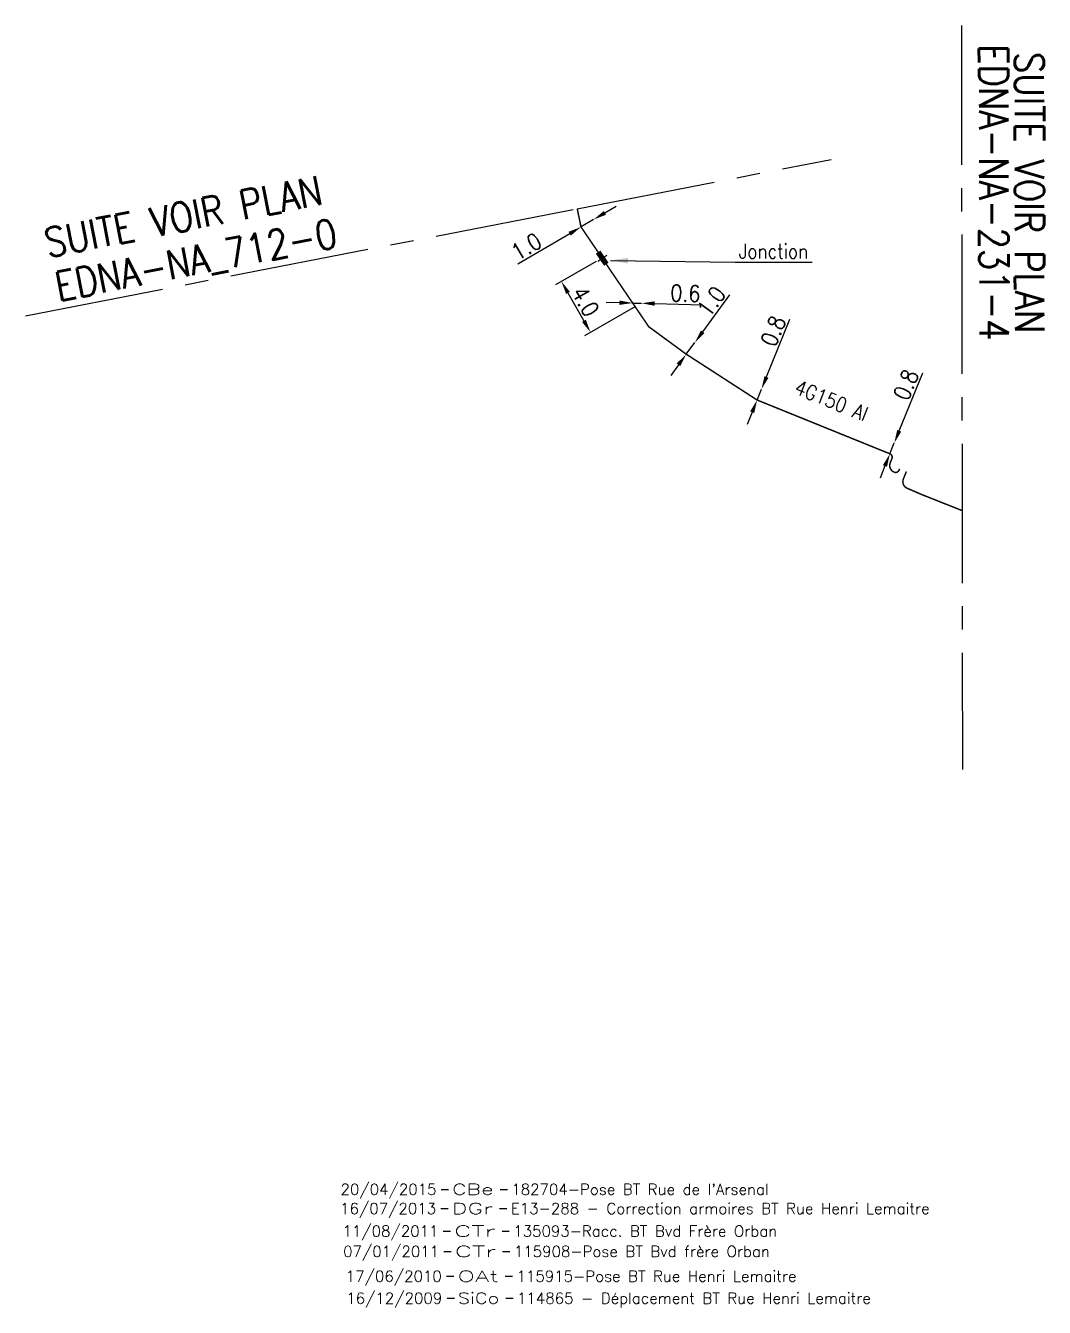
# Model space of a CAD drawing. Header units: millimetres. Extents: x 184011 to 185000, y 128010 to 128993.
# Drawn here: x 184918.8 to 184988.4, y 128010.5 to 128098.1 of the extents above; entities that cross this region are included whole.
import ezdxf
from ezdxf.enums import TextEntityAlignment as Align

# ---------------------------------------------------------------- set-up
doc = ezdxf.new("R2010")
doc.units = ezdxf.units.MM
doc.header["$PDMODE"] = 34
doc.linetypes.add('B_ST_Al', pattern=[2000, 1000, 1000])
doc.linetypes.add('CENTER2', pattern=[28.575000000000003, 19.05, -3.175, 3.175, -3.175])
doc.layers.get('0').update_dxf_attribs({"linetype": 'CONTINUOUS'})
doc.layers.get('DEFPOINTS').update_dxf_attribs({"linetype": 'CONTINUOUS'})
for name, color, linetype in [('B_100', 3, 'CONTINUOUS'), ('B_300', 7, 'CONTINUOUS'), ('B_930', 7, 'CONTINUOUS')]:
    doc.layers.add(name, color=color, linetype=linetype)
doc.layers.add('B_910', color=7, linetype='CONTINUOUS', plot=False)
doc.styles.get("Standard").update_dxf_attribs({"font": 'romans.shx', "width": 0.85})
doc.dimstyles.get("Standard").update_dxf_attribs({"dimtxt": 1.5, "dimasz": 1.2, "dimexe": 0.625, "dimexo": 0.625, "dimgap": 0.25, "dimtad": 1, "dimdec": 1, "dimzin": 0, "dimdsep": 46, "dimtxsty": 'Standard', "dimcen": -0.5, "dimadec": 0, "dimazin": 0, "dimtfac": 1, "dimtdec": 1, "dimtmove": 0, "dimatfit": 3, "dimfxl": 0, "dimtolj": 1, "dimtzin": 0, "dimarcsym": 0})

# ---------------------------------------------------------------- blocks, each defined once
blk = doc.blocks.new('*D37')
at = {"layer": 'B_100', "color": 0, "linetype": 'Continuous', "lineweight": -2, "transparency": 16777216}
for p, q in [((184958.3768886952, 128085.3068523945), (184959.1517140534, 128085.7647231887)), ((184957.602063337, 128084.8489816002), (184956.7411462723, 128084.3402362733)), ((184955.966320914, 128083.882365479), (184952.4231091197, 128081.788560493))]:
    blk.add_line(p, q, dxfattribs=at)
at = {"layer": 'B_100', "color": 0, "linetype": 'Continuous', "transparency": 16777216}
for points in [[(184958.3005768962, 128085.4359899542), (184958.4532004943, 128085.1777148347), (184957.602063337, 128084.8489816002)], [(184955.890009115, 128084.0115030388), (184956.0426327131, 128083.7532279193), (184956.7411462723, 128084.3402362733)]]:
    blk.add_solid(points, dxfattribs=at)
at = {"layer": 'DEFPOINTS', "color": 0, "linetype": 'Continuous', "transparency": 16777216}
for p in [(184957.602063337, 128084.8489816002), (184957.602063337, 128084.8489816002), (184956.7411462723, 128084.3402362732)]:
    blk.add_point(p, dxfattribs=at)
at = {"layer": 'B_100', "color": 0, "linetype": 'Continuous', "transparency": 16777216, "insert": (184953.0066227806, 128083.0045427183), "char_height": 1.125, "attachment_point": 5, "rotation": 30.580292684964807}
blk.add_mtext('\\A1;1.0', dxfattribs=at)
blk = doc.blocks.new('*D38')
at = {"layer": 'B_100', "color": 0, "linetype": 'Continuous', "lineweight": -2, "transparency": 16777216}
for p, q in [((184965.0548452802, 128077.1763078587), (184966.911729696, 128079.7108531511)), ((184963.9319552442, 128075.6436246014), (184964.52295, 128076.4503)), ((184963.400059964, 128074.9176167428), (184962.8681646838, 128074.1916088841))]:
    blk.add_line(p, q, dxfattribs=at)
at = {"layer": 'B_100', "color": 0, "linetype": 'Continuous', "transparency": 16777216}
for points in [[(184964.9338439704, 128077.264957072), (184965.17584659, 128077.0876586453), (184964.52295, 128076.4503)], [(184963.2790586542, 128075.0062659562), (184963.5210612738, 128074.8289675294), (184963.9319552442, 128075.6436246014)]]:
    blk.add_solid(points, dxfattribs=at)
at = {"layer": 'DEFPOINTS', "color": 0, "linetype": 'Continuous', "transparency": 16777216}
for p in [(184963.9319552442, 128075.6436246014), (184964.52295, 128076.4503), (184964.52295, 128076.4503)]:
    blk.add_point(p, dxfattribs=at)
at = {"layer": 'B_100', "color": 0, "linetype": 'Continuous', "transparency": 16777216, "insert": (184965.6442285793, 128079.2498305011), "char_height": 1.125, "attachment_point": 5, "rotation": 53.772369091552925}
blk.add_mtext('\\A1;1.0', dxfattribs=at)
blk = doc.blocks.new('*D39')
at = {"layer": 'B_100', "color": 0, "linetype": 'Continuous', "lineweight": -2, "transparency": 16777216}
for p, q in [((184978.4821265104, 128070.4117540867), (184980.0875394581, 128074.3738588642)), ((184977.8437166832, 128068.8361802571), (184978.1441448372, 128069.5776267652)), ((184977.50573501, 128068.0020529356), (184977.1677533368, 128067.167925614))]:
    blk.add_line(p, q, dxfattribs=at)
at = {"layer": 'B_100', "color": 0, "linetype": 'Continuous', "transparency": 16777216}
for points in [[(184978.3431052901, 128070.4680843656), (184978.6211477306, 128070.3554238079), (184978.1441448372, 128069.5776267652)], [(184977.3667137898, 128068.0583832144), (184977.6447562303, 128067.9457226567), (184977.8437166832, 128068.8361802571)]]:
    blk.add_solid(points, dxfattribs=at)
at = {"layer": 'DEFPOINTS', "color": 0, "linetype": 'Continuous', "transparency": 16777216}
for p in [(184978.1441448372, 128069.5776267651), (184978.1441448372, 128069.5776267652), (184977.8437166833, 128068.8361802571)]:
    blk.add_point(p, dxfattribs=at)
at = {"layer": 'B_100', "color": 0, "linetype": 'Continuous', "transparency": 16777216, "insert": (184978.9458147172, 128073.5532705836), "char_height": 1.125, "attachment_point": 5, "rotation": 67.94260514495826}
blk.add_mtext('\\A1;0.8', dxfattribs=at)
blk = doc.blocks.new('*D40')
at = {"layer": 'B_100', "color": 0, "linetype": 'Continuous', "lineweight": -2, "transparency": 16777216}
for p, q in [((184969.4099816731, 128074.0877273216), (184971.0153946205, 128078.0498320992)), ((184968.7715718461, 128072.512153492), (184969.072, 128073.2536000001)), ((184968.433590173, 128071.6780261704), (184968.0956084998, 128070.8438988488))]:
    blk.add_line(p, q, dxfattribs=at)
at = {"layer": 'B_100', "color": 0, "linetype": 'Continuous', "transparency": 16777216}
for points in [[(184969.2709604528, 128074.1440576005), (184969.5490028934, 128074.0313970428), (184969.072, 128073.2536000001)], [(184968.2945689527, 128071.7343564492), (184968.5726113932, 128071.6216958915), (184968.7715718461, 128072.512153492)]]:
    blk.add_solid(points, dxfattribs=at)
at = {"layer": 'DEFPOINTS', "color": 0, "linetype": 'Continuous', "transparency": 16777216}
for p in [(184969.072, 128073.2536), (184969.072, 128073.2536000001), (184968.7715718461, 128072.5121534919)]:
    blk.add_point(p, dxfattribs=at)
at = {"layer": 'B_100', "color": 0, "linetype": 'Continuous', "transparency": 16777216, "insert": (184969.8736698797, 128077.2292438185), "char_height": 1.125, "attachment_point": 5, "rotation": 67.94260514960472}
blk.add_mtext('\\A1;0.8', dxfattribs=at)
blk = doc.blocks.new('GIS_MODF')
at = {"color": 0, "linetype": 'Continuous', "flags": 128}
for points in [[(-2.256837881673764, -0.01170036000250185), (-1.756837881673764, -0.01170036000250185)], [(1.758370293666797, -0.01170036000250185), (2.258370293666797, -0.01170036000250185)]]:
    blk.add_lwpolyline(points, dxfattribs=at)
at = {"color": 0, "linetype": 'Continuous'}
blk.add_attdef('DATE', text='', height=0.75, dxfattribs=at).set_placement((-2.582592317552244, -0.3867003600025019), align=Align.RIGHT)
at = {"color": 0, "linetype": 'Continuous', "width": 3.590909090909093}
blk.add_attdef('USER', text='', height=0.75, dxfattribs=at).set_placement((-1.515785098410493, -0.3867003600025018), (1.30564347301808, -0.3867003600025018), align=Align.FIT)
at = {"color": 0, "linetype": 'Continuous'}
blk.add_attdef('DESC', (2.527818706802048, -0.3867003600025019), '', height=0.75, dxfattribs=at)
blk = doc.blocks.new('*D261')
at = {"layer": 'B_100', "color": 0, "linetype": 'Continuous', "lineweight": -2, "transparency": 16777216}
for p, q in [((184959.3683658361, 128079.1654803531), (184958.4686453377, 128079.187908565)), ((184960.2680863346, 128079.1430521412), (184960.8679000002, 128079.1281)), ((184961.7676204986, 128079.1056717882), (184965.0451737429, 128079.0239690164))]:
    blk.add_line(p, q, dxfattribs=at)
at = {"layer": 'B_100', "color": 0, "linetype": 'Continuous', "transparency": 16777216}
for points in [[(184959.3721038715, 128079.3154337695), (184959.3646278008, 128079.0155269367), (184960.2680863346, 128079.1430521412)], [(184961.771358534, 128079.2556252046), (184961.7638824633, 128078.9557183718), (184960.8679000002, 128079.1281)]]:
    blk.add_solid(points, dxfattribs=at)
at = {"layer": 'DEFPOINTS', "color": 0, "linetype": 'Continuous', "transparency": 16777216}
for p in [(184960.2680863346, 128079.1430521412), (184960.8679000002, 128079.1281), (184960.8679000002, 128079.1281)]:
    blk.add_point(p, dxfattribs=at)
at = {"layer": 'B_100', "color": 0, "linetype": 'Continuous', "transparency": 16777216, "insert": (184963.8749475466, 128079.8033733784), "char_height": 1.125, "attachment_point": 5, "rotation": 358.5720278618302}
blk.add_mtext('\\A1;0.6', dxfattribs=at)
blk = doc.blocks.new('*D262')
at = {"layer": 'B_100', "color": 0, "linetype": 'Continuous', "lineweight": -2, "transparency": 16777216}
for p, q in [((184957.7829038627, 128081.9728728604), (184954.9979043242, 128080.3830211146)), ((184955.8511839861, 128079.8338031422), (184956.9418742114, 128077.9232024952)), ((184960.4608117942, 128078.8957086168), (184956.9809774612, 128076.9092017564))]:
    blk.add_line(p, q, dxfattribs=at)
at = {"layer": 'B_100', "color": 0, "linetype": 'Continuous', "transparency": 16777216}
for points in [[(184955.981452212, 128079.9081683848), (184955.7209157601, 128079.7594378996), (184955.4049925303, 128080.6154124978)], [(184957.0721424373, 128077.9975677378), (184956.8116059855, 128077.8488372526), (184957.3880656672, 128077.1415931396)]]:
    blk.add_solid(points, dxfattribs=at)
at = {"layer": 'DEFPOINTS', "color": 0, "linetype": 'Continuous', "transparency": 16777216}
for p in [(184958.1899920687, 128082.2052642436), (184960.8679000002, 128079.1281), (184957.3880656672, 128077.1415931396)]:
    blk.add_point(p, dxfattribs=at)
at = {"layer": 'B_100', "color": 0, "linetype": 'Continuous', "transparency": 16777216, "insert": (184957.0478702284, 128079.2503290319), "char_height": 1.125, "attachment_point": 5, "rotation": 299.7204246369247}
blk.add_mtext('\\A1;4.0', dxfattribs=at)
blk = doc.blocks.new('B_300_04')
at = {"color": 0, "linetype": 'Continuous'}
blk.add_line((0, 0.375), (0, -0.375), dxfattribs=at)
blk.add_solid([(-0.5, 0.1875), (-0.5, -0.1875), (0.5, 0.1875), (0.5, -0.1875)], dxfattribs=at)
at = {"color": 0, "linetype": 'Continuous', "width": 0.75, "flags": 3}
for tag, p in [('DEF_LEG', (0, -4.25)), ('DEF_COUP', (0, -6.75)), ('DEF_TYPE', (0, -9.25))]:
    blk.add_attdef(tag, text='', height=1.2, dxfattribs=at).set_placement(p, align=Align.MIDDLE)

msp = doc.modelspace()

# ---------------------------------------------------------------- linework, layer by layer
at = {"layer": 'B_100', "linetype": 'B_ST_Al', "const_width": 0.1}
msp.add_lwpolyline([(184978.5072878073, 128067.8120248533), (184978.468021087, 128067.7151162658, -0.4142135623926878), (184978.1424350828, 128067.5772984373), (184978.1426156273, 128067.5772252818, -0.4142135623593829), (184977.8669799703, 128068.2283972903), (184977.9813477814, 128068.5106521601, 0.417357005029697), (184977.8410406581, 128068.8372313098), (184977.8437166832, 128068.8361802571), (184968.7715718461, 128072.512153492), (184963.931955244, 128075.6436246013), (184961.3682692698, 128077.5218583608), (184960.2680863346, 128079.1430521413), (184958.1899920687, 128082.2052642436), (184956.7411462723, 128084.3402362732), (184956.4827698694, 128085.5901659091)], format="xyb", dxfattribs=at)
at = {"layer": 'B_100', "linetype": 'B_ST_Al', "const_width": 0.1, "flags": 128}
msp.add_lwpolyline([(184978.9706916401, 128067.6242566776), (184978.7669810208, 128067.1215075755, 0.4081362664751317), (184979.0330220942, 128066.4743398555), (184980.0429959639, 128066.040444715), (184982.7776213954, 128064.9553293481), (184982.7776213954, 128064.9553293481)], format="xyb", dxfattribs=at)
at = {"layer": 'B_930', "linetype": 'CENTER2', "ltscale": 0.5, "flags": 128}
msp.add_lwpolyline([(184982.7273898384, 128098.1031116225), (184982.7776213955, 128064.9553293481), (184982.8044463394, 128047.2535607299)], dxfattribs=at)
at = {"layer": 'B_930', "linetype": 'CENTER2', "ltscale": 0.5}
msp.add_lwpolyline([(184918.7976921893, 128078.2758565463), (184956.4827698694, 128085.5901659091), (184973.8358654695, 128088.9582340526)], dxfattribs=at)

# ---------------------------------------------------------------- block references
at = {"layer": 'B_300', "rotation": 124.1618035744442}
msp.add_blockref('B_300_04', (184958.1899920688, 128082.2052642436), dxfattribs=at)
at = {"layer": 'B_910'}
ref = msp.add_blockref('GIS_MODF', (184949.4499427784, 128018.5677739515), dxfattribs=at)
ref.add_attrib('DATE', '20/04/2015', dxfattribs={"layer": '0', "color": 0, "linetype": 'Continuous', "height": 0.75}).set_placement((184946.8673504608, 128018.1810735915), align=Align.RIGHT)
ref.add_attrib('USER', 'CBe', dxfattribs={"layer": '0', "color": 0, "linetype": 'Continuous', "height": 0.75, "width": 1.385964912276617}).set_placement((184947.93415768, 128018.1810735915), (184950.7555862514, 128018.1810735915), align=Align.FIT)
ref.add_attrib('DESC', "182704-Pose BT Rue de l'Arsenal", (184951.9777614852, 128018.1810735915), dxfattribs={"layer": '0', "color": 0, "linetype": 'Continuous', "height": 0.75})
ref = msp.add_blockref('GIS_MODF', (184949.4216695924, 128017.2577786025), dxfattribs=at)
ref.add_attrib('DATE', '16/07/2013', dxfattribs={"layer": '0', "color": 0, "linetype": 'Continuous', "height": 0.75}).set_placement((184946.8390772748, 128016.8710782425), align=Align.RIGHT)
ref.add_attrib('USER', 'DGr', dxfattribs={"layer": '0', "color": 0, "linetype": 'Continuous', "height": 0.75, "width": 1.462962962958651}).set_placement((184947.905884494, 128016.8710782425), (184950.7273130654, 128016.8710782425), align=Align.FIT)
ref.add_attrib('DESC', 'E13-288 - Correction armoires BT Rue Henri Lemaitre', (184951.9494882991, 128016.8710782425), dxfattribs={"layer": '0', "color": 0, "linetype": 'Continuous', "height": 0.75})
ref = msp.add_blockref('GIS_MODF', (184949.5844686853, 128015.7116801448), dxfattribs=at)
ref.add_attrib('DATE', '11/08/2011', dxfattribs={"layer": '0', "color": 0, "linetype": 'Continuous', "height": 0.75}).set_placement((184947.0018763678, 128015.3249797848), align=Align.RIGHT)
ref.add_attrib('USER', 'CTr', dxfattribs={"layer": '0', "color": 0, "linetype": 'Continuous', "height": 0.75, "width": 1.612244897954432}).set_placement((184948.0686835869, 128015.3249797848), (184950.8901121583, 128015.3249797848), align=Align.FIT)
ref.add_attrib('DESC', '135093-Racc. BT Bvd Frère Orban', (184952.1122873921, 128015.3249797848), dxfattribs={"layer": '0', "color": 0, "linetype": 'Continuous', "height": 0.75})
ref = msp.add_blockref('GIS_MODF', (184949.6276643072, 128014.3222010406), dxfattribs=at)
ref.add_attrib('DATE', '07/01/2011', dxfattribs={"layer": '0', "color": 0, "linetype": 'Continuous', "height": 0.75}).set_placement((184947.0450719897, 128013.9355006806), align=Align.RIGHT)
ref.add_attrib('USER', 'CTr', dxfattribs={"layer": '0', "color": 0, "linetype": 'Continuous', "height": 0.75, "width": 1.612244897954432}).set_placement((184948.1118792088, 128013.9355006806), (184950.9333077802, 128013.9355006806), align=Align.FIT)
ref.add_attrib('DESC', '115908-Pose BT Bvd frère Orban', (184952.155483014, 128013.9355006806), dxfattribs={"layer": '0', "color": 0, "linetype": 'Continuous', "height": 0.75})
ref = msp.add_blockref('GIS_MODF', (184949.811706928, 128012.6308306201), dxfattribs=at)
ref.add_attrib('DATE', '17/06/2010', dxfattribs={"layer": '0', "color": 0, "linetype": 'Continuous', "height": 0.75}).set_placement((184947.2291146104, 128012.2441302601), align=Align.RIGHT)
ref.add_attrib('USER', 'OAt', dxfattribs={"layer": '0', "color": 0, "linetype": 'Continuous', "height": 0.75, "width": 1.579999999995343}).set_placement((184948.2959218296, 128012.2441302601), (184951.117350401, 128012.2441302601), align=Align.FIT)
ref.add_attrib('DESC', '115915-Pose BT Rue Henri Lemaitre', (184952.3395256348, 128012.2441302601), dxfattribs={"layer": '0', "color": 0, "linetype": 'Continuous', "height": 0.75})
ref = msp.add_blockref('GIS_MODF', (184949.8437542353, 128011.1266282407), dxfattribs=at)
ref.add_attrib('DATE', '16/12/2009', dxfattribs={"layer": '0', "color": 0, "linetype": 'Continuous', "height": 0.75}).set_placement((184947.2611619178, 128010.7399278807), align=Align.RIGHT)
ref.add_attrib('USER', 'SiCo', dxfattribs={"layer": '0', "color": 0, "linetype": 'Continuous', "height": 0.75, "width": 1.215384615381033}).set_placement((184948.3279691369, 128010.7399278807), (184951.1493977084, 128010.7399278807), align=Align.FIT)
ref.add_attrib('DESC', '114865 - Déplacement BT Rue Henri Lemaitre', (184952.3715729421, 128010.7399278807), dxfattribs={"layer": '0', "color": 0, "linetype": 'Continuous', "height": 0.75})

# ---------------------------------------------------------------- texts
at = {"layer": 'B_100', "linetype": 'B_ST_Al', "width": 0.85}
msp.add_text('4G150 Al', height=1, rotation=337.9425334941367, dxfattribs=at).set_placement((184973.8494635675, 128072.4702530644), align=Align.MIDDLE)
at = {"layer": 'B_300', "linetype": 'Continuous', "insert": (184967.5244825276, 128082.6787017645), "char_height": 1, "attachment_point": 4}
msp.add_mtext('Jonction ', dxfattribs=at)
at = {"layer": 'B_930', "width": 0.85}
for s, rotation, p in [('EDNA-NA-231-4', 270.0868249343886, (184983.94574577, 128086.6986384932)), ('SUITE VOIR PLAN', 270.0868249343886, (184986.382086176, 128086.6852987288)), ('SUITE VOIR PLAN', 10.9839897476897, (184929.761161175, 128084.0730462123)), ('EDNA-NA_712-0', 10.9839897476897, (184930.6234479709, 128081.1109877364))]:
    msp.add_text(s, height=2, rotation=rotation, dxfattribs=at).set_placement(p, align=Align.CENTER)

# ---------------------------------------------------------------- dimensions: what is measured, and where the dimension line sits
at = {"layer": 'B_100', "linetype": 'Continuous'}
for base, p1, p2, angle, picture, middle, dimtype in [((184957.602063337, 128084.8489816002), (184956.7411462723, 128084.3402362732), (184957.602063337, 128084.8489816002), 30.580292688684352, '*D37', (184953.3881817758, 128082.3588549197), 161), ((184960.8679000002, 128079.1281), (184960.2680863346, 128079.1430521412), (184960.8679000002, 128079.1281), 178.5720278618302, '*D261', (184963.85625737, 128079.0536062963), 160), ((184964.52295, 128076.4503), (184963.9319552442, 128075.6436246015), (184964.52295, 128076.4503), 53.772369089222266, '*D38', (184966.2492351282, 128078.8065844342), 161), ((184969.072, 128073.2536000001), (184968.7715718461, 128072.5121534919), (184969.072, 128073.2536), 67.9426051503875, '*D40', (184970.568775981, 128076.9475924242), 161), ((184978.1441448372, 128069.5776267652), (184977.8437166833, 128068.8361802571), (184978.1441448372, 128069.5776267651), 67.94260514764781, '*D39', (184979.6409208185, 128073.2716191892), 161)]:
    dim = msp.add_linear_dim(base=base, p1=p1, p2=p2, angle=angle, dimstyle='Standard', override={"dimscale": 0.75}, dxfattribs=at)
    dim.commit()
    dim.dimension.update_dxf_attribs({"geometry": picture, "text_midpoint": middle, "dimtype": dimtype})
dim = msp.add_linear_dim(base=(184957.3880656672, 128077.1415931396), p1=(184958.1899920688, 128082.2052642436), p2=(184960.8679000002, 128079.1281), angle=119.7204246369247, dimstyle='Standard', override={"dimscale": 0.75}, dxfattribs=at)
dim.commit()
dim.dimension.update_dxf_attribs({"geometry": '*D262', "text_midpoint": (184957.0478702284, 128079.2503290319)})

# ---------------------------------------------------------------- leaders
at = {"layer": 'B_300', "linetype": 'Continuous', "annotation_type": 0, "has_hookline": 1, "hookline_direction": 0, "text_width": 5.019047619047619}
msp.add_leader([(184958.7561810971, 128082.0590792493), (184967.2744825276, 128081.9287017645)], dimstyle='Standard', dxfattribs=at)

doc.saveas('drawing.dxf')
